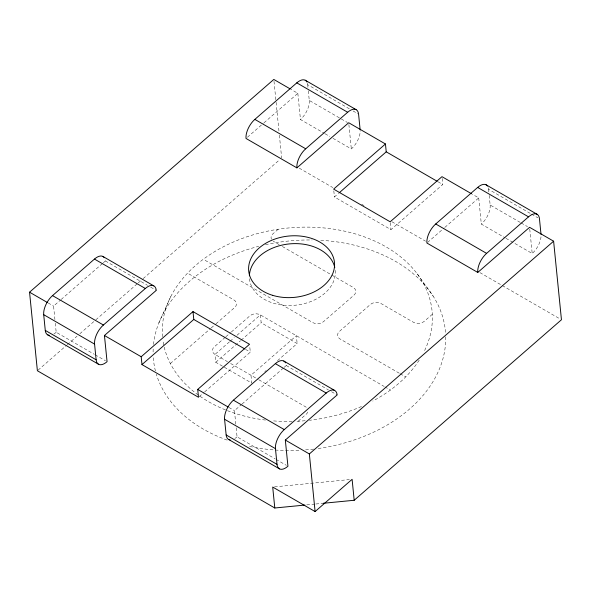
<?xml version="1.0" encoding="UTF-8"?>
<svg xmlns="http://www.w3.org/2000/svg" width="591" height="591" viewBox="0 0 591 591"><rect width="100%" height="100%" fill="white"/><g stroke="black" fill="none" stroke-linecap="round" stroke-linejoin="round"><path stroke-width="0.44" stroke-dasharray="2.96 2.22" d="M170.806 296.527L158.861 322.915M54.926 319.628L53.574 306.079L60.481 300.065M61.176 299.46L102.62 263.357M103.314 262.759L105.383 260.956A15.041 7.469 -60 0 0 105.117 259.486M247.407 137.252L263.291 123.416M263.985 122.817L297.834 93.326L290.861 89.3M38.083 370.136L66.62 345.284M67.315 344.679L77.059 336.19M79.837 333.767L95.151 320.433M95.845 319.827L137.6 283.458M138.294 282.853L142.475 279.218M143.17 278.612L279.565 159.806M278.206 229.242L272.902 233.866A7.52 5.371 -5.7 0 0 271.454 239.222M442.149 178.408L442.755 184.518L390.947 229.648L334.417 196.966L338.562 193.36M170.363 363.531L210.462 328.603M211.157 328.005L215.301 324.393M215.996 323.787L234.664 307.527A7.52 5.371 -5.7 0 0 233.947 299.962L187.561 273.145M225.193 337.343L214.267 346.865A7.52 5.371 -5.7 0 0 214.984 354.43L215.767 362.29L223.59 366.812M225.88 336.752L230.66 332.585M231.347 331.987L249.794 315.919A7.52 5.371 -5.7 0 1 260.38 314.892L384.01 386.366M229.426 341.849L214.984 354.43L227.498 361.67M230.113 341.251L234.243 337.66M236.991 335.26L260.38 314.892L261.163 322.745L297.155 343.556L276.522 361.529M215.767 362.29L240.53 340.719M241.217 340.12L261.163 322.745M199.189 396.664L204.021 392.454M204.715 391.855L250.311 352.14L249.698 346.031M264.827 371.709L266.201 370.513M235.802 424.198L234.45 410.656L241.357 404.643M242.051 404.037L283.503 367.934M284.19 367.336L286.266 365.526A15.041 7.469 -60 0 0 286 364.063M427.596 242.436L444.173 227.993M444.86 227.387L478.717 197.904L472.327 194.21M298.174 421.22L306.138 414.284A7.52 5.371 -5.7 0 0 307.933 411.299M432.309 314.309L424.22 321.356A7.52 5.371 -5.7 0 1 413.634 322.383L380.922 303.471A7.52 5.371 -5.7 0 0 370.335 304.498L339.389 331.448A7.52 5.371 -5.7 0 0 340.113 339.012L399.361 373.268M274.527 486.873L349.37 479.589M306.736 504.884L314.951 504.086M315.867 503.997L323.166 503.288M307.438 83.272A15.041 7.469 -60 0 1 307.704 84.735L349.835 109.091M353.012 110.931L358.574 114.144M488.321 187.842A15.041 7.469 -60 0 1 488.587 189.312L530.711 213.661M531.508 214.127L537.869 217.798M308.317 90.844L309.27 100.44L347.427 122.5M489.193 195.414L490.153 205.018L520.361 222.482M521.151 222.94L527.512 226.619M437.983 181.755L442.755 184.518M297.834 93.326L300.45 119.515L324.296 133.3M325.087 133.758L329.859 136.514M333.036 138.353L351.32 148.925A15.041 7.469 -60 0 0 360.192 130.663M478.717 197.904L481.325 224.085L505.172 237.877M505.97 238.336L532.203 253.502A15.041 7.469 -60 0 0 541.068 236.09M299.238 168.154L332.814 187.569M361.596 204.205L363.99 205.594M391.973 221.773L425.55 241.18M479.907 272.614L501.493 285.091M502.291 285.549L559.854 318.83M279.196 244.659L273.618 241.431A7.52 5.371 -5.7 0 1 273.205 241.18M282.38 246.499L330.997 274.608M331.795 275.074L353.315 287.514A7.52 5.371 -5.7 0 1 354.031 295.079L323.536 321.637A7.52 5.371 -5.7 0 1 312.949 322.671L203.297 259.272M400.151 373.726L405.677 376.925M384.807 386.832L390.385 390.053M105.383 260.956L147.514 285.313M150.698 287.145L156.26 290.366M286.266 365.526L328.397 389.883M331.573 391.722L337.136 394.936M245.531 349.377L250.311 352.14M230.63 363.48L258.075 379.348M258.865 379.806L305.421 406.719A7.52 5.371 -5.7 0 1 306.869 407.871M224.373 367.262L251.759 383.094L250.968 375.241L296.372 335.695L297.155 343.556M48.152 302.947L53.574 306.079M228.857 407.421L234.45 410.656M55.288 323.233L56.189 332.268L94.338 354.327M95.136 354.785L105.471 360.754M236.164 427.81L237.065 436.838L275.221 458.897M276.012 459.355L286.347 465.331M417.327 273.965L433.21 296.217M529.765 229.123L532.203 253.502M488.587 189.312L488.846 191.927M390.245 222.667L390.947 229.648M348.889 124.546L351.32 148.925M333.812 190.856L334.417 196.966M307.704 84.735L307.963 87.35M273.995 81.27L275.997 101.364M276.093 102.273L279.011 131.505M279.373 135.154L281.656 157.989M56.189 332.268A15.041 7.469 -60 0 1 53.966 333.915M237.065 436.838A15.041 7.469 -60 0 1 234.841 438.492M490.153 205.018A15.041 7.469 -60 0 1 481.325 224.085M309.27 100.44A15.041 7.469 -60 0 1 300.45 119.515M162.518 336.722A135.391 96.732 -5.7 0 1 317.559 227.446A135.391 96.732 -5.7 0 1 423.673 352.435M419.196 360.178A135.391 96.732 -5.7 0 1 372.758 401.067M361.47 406.512A135.391 96.732 -5.7 0 1 309.47 420.282M305.133 420.726A135.391 96.732 -5.7 0 1 295.581 421.346M292.124 421.449A135.391 96.732 -5.7 0 1 271.528 420.733M265.462 420.075A135.391 96.732 -5.7 0 1 163.02 341.037M320.78 240.286A146.671 104.792 -5.7 0 1 445.592 333.531M445.725 336.855A146.671 104.792 -5.7 0 1 317.116 448.658M313.658 449.101A146.671 104.792 -5.7 0 1 304.971 449.95M298.876 450.32A146.671 104.792 -5.7 0 1 247.784 446.042M227.166 440.103A146.671 104.792 -5.7 0 1 156.334 374.155M155.433 370.926A146.671 104.792 -5.7 0 1 153.202 356.137M153.106 351.97A146.671 104.792 -5.7 0 1 153.239 347.796M153.52 344.457A146.671 104.792 -5.7 0 1 258.718 246.329M265.455 244.726A146.671 104.792 -5.7 0 1 312.129 239.983M335.267 270.382A43.106 30.798 -5.7 0 1 295.271 305.215A43.106 30.798 -5.7 0 1 249.461 278.73"/><path stroke-width="0.89" d="M304.912 505.069L274.793 507.994L37.388 370.742L29.55 292.19L273.81 79.438L290.085 88.849M49.193 335.319A15.041 7.469 -60 0 1 45.271 330.391L43.704 314.678A15.041 7.469 -60 0 1 52.525 295.611L94.471 259.072A15.041 7.469 -60 0 1 104.319 257.72M437.185 181.297L386.233 151.835L385.45 143.982L348.705 122.743L296.896 167.874L246.026 138.457A15.041 7.469 -60 0 1 254.847 119.389L296.793 82.858A15.041 7.469 -60 0 1 306.958 82.031M96.141 359.801L94.575 344.088A15.041 7.469 -60 0 1 103.403 325.02L145.342 288.489A15.041 7.469 -60 0 1 156.26 290.366L104.444 335.496L107.06 361.677A15.041 7.469 -60 0 1 96.141 359.801L45.271 330.391M296.896 167.874A15.041 7.469 -60 0 1 305.717 148.799L347.663 112.268A15.041 7.469 -60 0 1 358.574 114.144L360.148 129.857M141.19 356.735L192.998 311.605L249.528 344.287L197.712 389.417L198.495 397.27L141.973 364.588L141.19 356.735L104.444 335.496M385.45 143.982L333.634 189.113L390.163 221.795L441.972 176.665L471.529 193.752M141.973 364.588L193.782 319.458L192.998 311.605M339.256 192.755L386.233 151.835M230.076 439.889A15.041 7.469 -60 0 1 226.154 434.961L224.58 419.255A15.041 7.469 -60 0 1 233.408 400.181L275.354 363.65A15.041 7.469 -60 0 1 285.519 362.822M323.166 503.288L354.194 500.267L561.45 319.753L553.612 241.202L529.588 227.313L477.772 272.444L426.901 243.034A15.041 7.469 -60 0 1 435.722 223.967L477.668 187.428A15.041 7.469 -60 0 1 487.523 186.076M277.024 464.371L275.458 448.665A15.041 7.469 -60 0 1 284.278 429.598L326.225 393.059A15.041 7.469 -60 0 1 337.136 394.936L285.327 440.066L287.935 466.247A15.041 7.469 -60 0 1 277.024 464.371L226.154 434.961M477.772 272.444A15.041 7.469 -60 0 1 486.6 253.376L528.539 216.845A15.041 7.469 -60 0 1 539.457 218.722L541.024 234.428M354.194 500.267L352.103 479.323L315.099 511.562L309.344 453.954L553.612 241.202M305.207 80.221L356.077 109.631M486.083 184.791L536.96 214.208M296.793 82.858L347.663 112.268M477.668 187.428L528.539 216.845M254.847 119.389L305.717 148.799M435.722 223.967L486.6 253.376M102.886 256.435L153.756 285.852M283.769 361.012L334.639 390.422M94.471 259.072L145.342 288.489M275.354 363.65L326.225 393.059M193.782 319.458L244.733 348.919M52.525 295.611L103.403 325.02M233.408 400.181L284.278 429.598M29.55 292.19L47.376 302.496M197.712 389.417L228.06 406.963M285.327 440.066L309.344 453.954M43.704 314.678L94.575 344.088M224.58 419.255L275.458 448.665M47.768 334.905L98.645 364.315M228.651 439.475L279.521 468.885M315.099 511.562L272.702 487.05L274.793 507.994M249.38 275.798A43.106 30.798 -5.7 0 1 289.457 243.898A43.106 30.798 -5.7 0 1 334.794 267.487M272.65 295.337A43.106 30.798 -5.7 0 0 334.484 262.522A43.106 30.798 -5.7 0 0 267.612 242.236A43.106 30.798 -5.7 0 0 272.65 295.337"/></g></svg>
